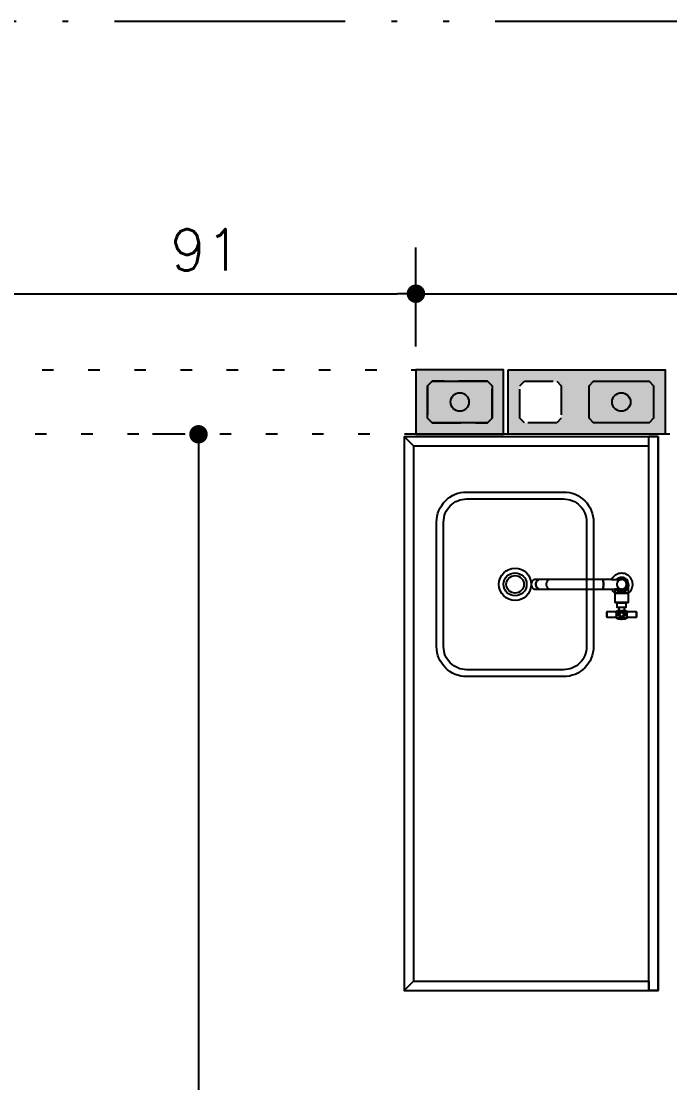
# Model space of a CAD drawing. Extents: x -14651 to 11095, y -4567 to -1290.
# Drawn here: x 2714 to 2854.5, y -3819.1 to -3589.1 of the extents above; entities that cross this region are included whole.
import ezdxf

# ---------------------------------------------------------------- set-up
doc = ezdxf.new("R2010")
doc.units = 0
doc.header["$LTSCALE"] = 25
for name, pattern in [('DASHED2', [0.375, 0.25, -0.125]), ('ESTILO_TQS_0002', [0.4, 0.1, -0.3]), ('ESTILO_TQS_0004', [3.3, 2, -0.4, 0.05, -0.4, 0.05, -0.4])]:
    doc.linetypes.add(name, pattern=pattern)
for name, color, linetype in [('213', 252, 'Continuous'), ('241', 2, 'Continuous'), ('247', 50, 'Continuous'), ('248', 100, 'Continuous'), ('Arranque', 14, 'Continuous'), ('COTA', 1, 'Continuous'), ('EIXOS', 1, 'ESTILO_TQS_0004'), ('FERRO', 5, 'Continuous'), ('PORTA', 3, 'ESTILO_TQS_0002'), ('PROJ', 252, 'Continuous')]:
    doc.layers.add(name, color=color, linetype=linetype)
doc.styles.add('COTA', font='romans.shx')
doc.dimstyles.new('forma', dxfattribs={"dimscale": 5, "dimtxt": 1.8, "dimasz": 0.8, "dimexe": 2, "dimexo": 1, "dimgap": 1, "dimtad": 1, "dimdec": 1, "dimzin": 9, "dimtxsty": 'COTA', "dimblk1": 'DOT', "dimblk2": 'DOT', "dimsah": 1, "dimcen": 0, "dimdle": 1, "dimclrd": 256, "dimclre": 256, "dimclrt": 2, "dimadec": 0, "dimazin": 0, "dimtfac": 1, "dimtdec": 0, "dimtmove": 0, "dimatfit": 3, "dimfxl": 1, "dimtolj": 1, "dimtzin": 0, "dimarcsym": 0})

# ---------------------------------------------------------------- blocks, each defined once
blk = doc.blocks.new('P3515')
at = {"layer": '248'}
h = blk.add_hatch(color=100, dxfattribs=at)
h.paths.add_polyline_path([(17, 7), (-17, 7), (-17, -7), (17, -7)])
h.paths.add_polyline_path([(-5.5, -3.5), (-6.5, -4.5), (-13.5, -4.5), (-14.5, -3.5), (-14.5, 3.5), (-13.5, 4.5), (-6.5, 4.5), (-5.5, 3.5)], flags=16)
h.paths.add_polyline_path([(0.5, 3.5), (1.5, 4.5), (13.5, 4.5), (14.5, 3.5), (14.5, -3.5), (13.5, -4.5), (1.5, -4.5), (0.5, -3.5)], flags=16)
blk.add_lwpolyline([(-17, -7), (17, -7), (17, 7), (-17, 7), (-17, -7)])
at = {"color": 1, "linetype": 'DASHED2'}
for points in [[(-14.5, -3.5), (-13.5, -4.5), (-6.5, -4.5), (-5.5, -3.5), (-5.5, 3.5), (-6.5, 4.5), (-13.5, 4.5), (-14.5, 3.5), (-14.5, -3.5)], [(0.5, -3.5), (1.5, -4.5), (13.5, -4.5), (14.5, -3.5), (14.5, 3.5), (13.5, 4.5), (1.5, 4.5), (0.5, 3.5), (0.5, -3.5)]]:
    blk.add_lwpolyline(points, dxfattribs=at)
blk = doc.blocks.new('P2015')
at = {"layer": '247'}
h = blk.add_hatch(color=50, dxfattribs=at)
h.paths.add_polyline_path([(9.5, 7), (-9.5, 7), (-9.5, -7), (9.5, -7)])
h.paths.add_polyline_path([(6, -4.5), (-6, -4.5), (-7, -3.5), (-7, 3.5), (-6, 4.5), (6, 4.5), (7, 3.5), (7, -3.5)], flags=16)
blk.add_lwpolyline([(-9.5, -7), (9.5, -7), (9.5, 7), (-9.5, 7), (-9.5, -7)])
at = {"color": 1, "linetype": 'DASHED2'}
blk.add_lwpolyline([(-7, -3.5), (-6, -4.5), (6, -4.5), (7, -3.5), (7, 3.5), (6, 4.5), (-6, 4.5), (-7, 3.5), (-7, -3.5)], dxfattribs=at)
blk = doc.blocks.new('GR-1409')
at = {"layer": '213'}
h = blk.add_hatch(color=256, dxfattribs=at)
h.paths.add_polyline_path([(-6, 4.5), (-7, 3.5), (-7, -3.5), (-6, -4.5), (6, -4.5), (7, -3.5), (7, 3.5), (6, 4.5)])
h.paths.add_polyline_path([(-2, 0, 1), (2, 0, 1)], flags=16)
at = {"layer": 'Arranque'}
blk.add_hatch(color=256, dxfattribs=at).paths.add_polyline_path([(-2, 0, 1), (2, 0, 1)])
at = {"layer": '213'}
blk.add_lwpolyline([(-7, 3.5), (-6, 4.5), (6, 4.5), (7, 3.5), (7, -3.5), (6, -4.5), (-6, -4.5), (-7, -3.5), (-7, 3.5)], dxfattribs=at)
at = {"layer": 'FERRO', "linetype": 'Continuous'}
blk.add_circle((0, 0), 2, dxfattribs=at)
blk = doc.blocks.new('A$Cf20c1e06')
at = {"layer": 'PROJ'}
for p, q in [((28.4427, 7.1353), (27.8927, 7.1353)), ((28.3377, 6.8208), (28.3381, 6.8208)), ((28.3381, 6.8208), (28.3384, 6.8208)), ((28.3534, 6.8098), (28.3534, 6.8098)), ((28.3535, 6.7918), (28.3535, 6.8098)), ((28.3234, 6.7998), (28.3234, 6.7918)), ((28.3234, 6.7918), (28.3535, 6.7918)), ((28.3264, 6.7918), (28.3264, 6.7908)), ((28.3382, 6.7998), (28.3377, 6.7998)), ((28.3384, 6.7998), (28.3382, 6.7998)), ((28.3504, 6.7908), (28.3504, 6.7918)), ((28.3236, 6.7717), (28.3532, 6.7717)), ((28.3484, 6.7697), (28.3284, 6.7697)), ((28.3064, 6.7504), (28.3064, 6.7394)), ((28.3361, 6.7509), (28.3269, 6.7509)), ((28.35, 6.7509), (28.3407, 6.7509)), ((28.3705, 6.7394), (28.3705, 6.7504)), ((28.3266, 6.7379), (28.3502, 6.7379)), ((28.3299, 6.7358), (28.3469, 6.7358))]:
    blk.add_line(p, q, dxfattribs=at)
for points in [[(27.8677, 7.1303), (27.8877, 7.1103), (27.8877, 5.9503), (27.8677, 5.9303)], [(27.8677, 7.1303), (27.8677, 5.9303), (28.4177, 5.9303), (28.4177, 7.1303)], [(27.8677, 7.1303), (28.4177, 7.1303)], [(27.8877, 7.1103), (28.3977, 7.1103), (28.3977, 7.1303)], [(28.4177, 7.1303), (28.4177, 5.9303), (28.3977, 5.9303), (28.3977, 7.1303)], [(28.4177, 7.1303), (28.3977, 7.1303)], [(28.1586, 6.8004), (28.1572, 6.8012), (28.1559, 6.8023), (28.1548, 6.8036), (28.1538, 6.805), (28.1532, 6.8067), (28.1528, 6.8085), (28.1526, 6.8103), (28.1528, 6.8121), (28.1532, 6.8139), (28.1538, 6.8155), (28.1548, 6.817), (28.1559, 6.8183), (28.1572, 6.8194), (28.1586, 6.8202), (28.1587, 6.8202)], [(28.3168, 6.7998), (28.3377, 6.7998), (28.3385, 6.7998), (28.3392, 6.7999), (28.3398, 6.7999), (28.3403, 6.8), (28.3405, 6.8), (28.3407, 6.8001), (28.3409, 6.8001), (28.3411, 6.8002), (28.3412, 6.8002), (28.3414, 6.8002), (28.3415, 6.8003), (28.3417, 6.8003), (28.3419, 6.8004), (28.3421, 6.8005), (28.3422, 6.8005), (28.3424, 6.8006), (28.3426, 6.8007), (28.3428, 6.8008), (28.3431, 6.8009), (28.3434, 6.8011), (28.3437, 6.8012), (28.344, 6.8014), (28.3443, 6.8017), (28.3449, 6.8021), (28.3454, 6.8025), (28.3459, 6.803), (28.3464, 6.8036), (28.3469, 6.8041), (28.3473, 6.8048), (28.3477, 6.8054), (28.348, 6.8061), (28.3483, 6.8068), (28.3485, 6.8075), (28.3487, 6.8083), (28.3488, 6.809), (28.3489, 6.8098), (28.3489, 6.8106), (28.3488, 6.8113), (28.3487, 6.8121), (28.3486, 6.8128), (28.3483, 6.8136), (28.3481, 6.8143), (28.3478, 6.815), (28.3474, 6.8156), (28.347, 6.8163), (28.3466, 6.8169), (28.3461, 6.8174), (28.3457, 6.8178), (28.3453, 6.8182), (28.3451, 6.8183), (28.3449, 6.8185), (28.3448, 6.8186), (28.3446, 6.8188), (28.3444, 6.8189), (28.3442, 6.819), (28.344, 6.8192), (28.3437, 6.8193), (28.3435, 6.8194), (28.3432, 6.8196), (28.3429, 6.8198), (28.3425, 6.8199), (28.3417, 6.8202), (28.3408, 6.8205), (28.3398, 6.8206), (28.3388, 6.8208), (28.3377, 6.8208)], [(28.3168, 6.8208), (28.3381, 6.8208)], [(28.3243, 6.7908), (28.3525, 6.7908)], [(28.3274, 6.7707), (28.3494, 6.7707)], [(28.3323, 6.7607), (28.3445, 6.7607)], [(28.3445, 6.7529), (28.3323, 6.7529)], [(28.3469, 6.7369), (28.3299, 6.7369)], [(27.8877, 5.9503), (28.3977, 5.9503), (28.3977, 5.9303)]]:
    blk.add_lwpolyline(points, dxfattribs=at)
for points in [[(28.0027, 7.0103), (28.2127, 7.0103, -0.414214), (28.2777, 6.9453), (28.2777, 6.6753, -0.414214), (28.2127, 6.6103), (28.0027, 6.6103, -0.414214), (27.9377, 6.6753), (27.9377, 6.9453, -0.414214)], [(28.0027, 6.9953), (28.2127, 6.9953, -0.414214), (28.2627, 6.9453), (28.2627, 6.6753, -0.414214), (28.2127, 6.6253), (28.0027, 6.6253, -0.414214), (27.9527, 6.6753), (27.9527, 6.9453, -0.414214)], [(28.3504, 6.7908), (28.3504, 6.7918), (28.3535, 6.7918), (28.3535, 6.81), (28.3534, 6.8098), (28.3534, 6.8098), (28.3534, 6.8115), (28.353, 6.8139), (28.3522, 6.8162), (28.3511, 6.8184), (28.3496, 6.8204), (28.3478, 6.822), (28.3463, 6.8231), (28.3441, 6.8242), (28.3418, 6.8249), (28.3394, 6.8253), (28.3384, 6.8253), (28.336, 6.8251), (28.3336, 6.8245), (28.3314, 6.8236), (28.3305, 6.8231), (28.3286, 6.8216), (28.3277, 6.8208), (28.3379, 6.8208), (28.338, 6.8208, 0.956818), (28.3379, 6.7998), (28.3378, 6.7998, 0.005512), (28.338, 6.7998), (28.3377, 6.7998), (28.3234, 6.7998), (28.3234, 6.7918), (28.3264, 6.7918), (28.3264, 6.7908)], [(28.3502, 6.7512, -0.023181), (28.35, 6.7509), (28.3407, 6.7509), (28.3402, 6.751), (28.3395, 6.7512), (28.3385, 6.7512), (28.3376, 6.7512), (28.3368, 6.7511), (28.3361, 6.7509), (28.3269, 6.7509, -0.022959), (28.3267, 6.7512, -0.366689), (28.3286, 6.7529), (28.3323, 6.7529), (28.3445, 6.7529), (28.3482, 6.7529, -0.366483)], [(28.3444, 6.7441), (28.3444, 6.745), (28.3444, 6.7458), (28.3442, 6.7465), (28.3441, 6.7471), (28.3439, 6.7476), (28.3436, 6.7481), (28.3434, 6.7486), (28.343, 6.749), (28.3427, 6.7494), (28.3422, 6.7499), (28.3415, 6.7504), (28.3411, 6.7507), (28.3407, 6.7509), (28.3406, 6.7505), (28.3405, 6.75, 0.192103), (28.3364, 6.75), (28.3363, 6.7504), (28.3361, 6.7509), (28.3356, 6.7506), (28.3352, 6.7503), (28.3348, 6.75), (28.3344, 6.7497), (28.334, 6.7493), (28.3336, 6.7487), (28.3331, 6.7479), (28.3327, 6.747), (28.3326, 6.7463), (28.3325, 6.7458), (28.3324, 6.7453), (28.3324, 6.7448), (28.3324, 6.7442), (28.3326, 6.7434), (28.3328, 6.7426), (28.333, 6.7421), (28.3332, 6.7416), (28.3335, 6.7412), (28.3338, 6.7407), (28.3343, 6.7401), (28.335, 6.7395), (28.3358, 6.739), (28.3367, 6.7386), (28.3375, 6.7384), (28.3381, 6.7384), (28.3387, 6.7384), (28.3393, 6.7384), (28.3398, 6.7385), (28.3404, 6.7387), (28.341, 6.739), (28.3417, 6.7394), (28.3421, 6.7397), (28.3425, 6.74), (28.3428, 6.7404), (28.3431, 6.7408), (28.3435, 6.7414), (28.3439, 6.7423), (28.3442, 6.7432)], [(28.3362, 6.7499), (28.3362, 6.7499, 0.017847), (28.3359, 6.7498), (28.336, 6.7498, 0.017789), (28.3356, 6.7496), (28.3357, 6.7496, 0.021587), (28.3353, 6.7494), (28.3354, 6.7495, 0.027178), (28.3349, 6.7491), (28.335, 6.7492, 0.016694), (28.3347, 6.7489), (28.3347, 6.7489, 0.029524), (28.3343, 6.7485), (28.3343, 6.7486, 0.024437), (28.334, 6.7481), (28.3341, 6.7482, 0.02481), (28.3337, 6.7478), (28.3338, 6.7479, 0.023752), (28.3335, 6.7474), (28.3336, 6.7475, 0.022023), (28.3334, 6.7471), (28.3334, 6.7472, 0.022441), (28.3332, 6.7467), (28.3333, 6.7468, 0.022868), (28.3331, 6.7463), (28.3331, 6.7464, 0.020181), (28.333, 6.746), (28.333, 6.7461, 0.015814), (28.333, 6.7457), (28.333, 6.7458, 0.015915), (28.3329, 6.7454), (28.3329, 6.7455, 0.025741), (28.3329, 6.7449), (28.3329, 6.745, 0.018498), (28.3329, 6.7446), (28.3329, 6.7446, 0.017313), (28.3329, 6.7443), (28.3329, 6.7443, 0.018157), (28.333, 6.7439), (28.333, 6.744, 0.018149), (28.3331, 6.7436), (28.333, 6.7437, 0.018439), (28.3331, 6.7433), (28.3331, 6.7434, 0.018647), (28.3332, 6.743), (28.3332, 6.7431, 0.018581), (28.3334, 6.7427), (28.3333, 6.7428, 0.021766), (28.3335, 6.7423), (28.3335, 6.7424, 0.026407), (28.3338, 6.7419), (28.3337, 6.742, 0.026609), (28.334, 6.7415), (28.334, 6.7416, 0.026914), (28.3343, 6.7412), (28.3342, 6.7413, 0.025672), (28.3346, 6.7409), (28.3346, 6.7409, 0.023779), (28.335, 6.7406), (28.3349, 6.7407, 0.024124), (28.3353, 6.7403), (28.3352, 6.7404, 0.024539), (28.3357, 6.7401), (28.3356, 6.7402, 0.024082), (28.336, 6.7399), (28.3359, 6.7399, 0.023177), (28.3364, 6.7397), (28.3363, 6.7398, 0.023669), (28.3368, 6.7396), (28.3367, 6.7396, 0.024126), (28.3372, 6.7395), (28.3371, 6.7395, 0.020906), (28.3376, 6.7394), (28.3375, 6.7394, 0.015716), (28.3378, 6.7394), (28.3378, 6.7394, 0.01579), (28.3381, 6.7394), (28.338, 6.7394, 0.016075), (28.3384, 6.7394), (28.3383, 6.7394, 0.016281), (28.3387, 6.7394), (28.3386, 6.7394, 0.016316), (28.339, 6.7394), (28.3389, 6.7394, 0.01533), (28.3392, 6.7394), (28.3392, 6.7394, 0.013711), (28.3395, 6.7395), (28.3394, 6.7394, 0.013749), (28.3397, 6.7395), (28.3396, 6.7395, 0.013768), (28.3399, 6.7396), (28.3399, 6.7396, 0.015624), (28.3402, 6.7397), (28.3401, 6.7396, 0.018303), (28.3405, 6.7398), (28.3404, 6.7397, 0.018249), (28.3408, 6.7399), (28.3407, 6.7399, 0.018455), (28.3411, 6.74), (28.341, 6.74, 0.018647), (28.3414, 6.7402), (28.3413, 6.7402, 0.018591), (28.3416, 6.7404), (28.3416, 6.7403, 0.021186), (28.3419, 6.7406), (28.3419, 6.7406, 0.025016), (28.3423, 6.7409), (28.3422, 6.7409, 0.025258), (28.3426, 6.7413), (28.3425, 6.7412, 0.025603), (28.3429, 6.7416), (28.3428, 6.7415, 0.024312), (28.3431, 6.742), (28.343, 6.7419, 0.022281), (28.3433, 6.7423), (28.3432, 6.7422, 0.022662), (28.3435, 6.7427), (28.3434, 6.7426, 0.023081), (28.3436, 6.743), (28.3436, 6.7429, 0.023127), (28.3437, 6.7434), (28.3437, 6.7433, 0.022918), (28.3438, 6.7438), (28.3438, 6.7437, 0.020264), (28.3439, 6.7442), (28.3439, 6.7441, 0.015918), (28.3439, 6.7444), (28.3439, 6.7444, 0.015999), (28.3439, 6.7447), (28.3439, 6.7446, 0.556946)], [(28.3429, 6.7449, 1), (28.3339, 6.7449, 1)]]:
    blk.add_lwpolyline(points, format="xyb", close=True, dxfattribs=at)
for points in [[(28.2977, 6.8007), (28.298, 6.8013), (28.2983, 6.8021), (28.2985, 6.8028), (28.2986, 6.8034), (28.2987, 6.804), (28.2988, 6.8047), (28.2989, 6.8054), (28.299, 6.8061), (28.2991, 6.8069), (28.2991, 6.8077), (28.2992, 6.8086), (28.2992, 6.8094), (28.2992, 6.8103), (28.2992, 6.8112), (28.2992, 6.812), (28.2991, 6.8129), (28.2991, 6.8137), (28.299, 6.8145), (28.2989, 6.8152), (28.2988, 6.8159), (28.2987, 6.8166), (28.2986, 6.8172), (28.2985, 6.8178), (28.2983, 6.8185), (28.298, 6.8193), (28.2977, 6.8199), (28.2974, 6.8203), (28.2971, 6.8207), (28.2969, 6.8207), (28.2971, 6.8207), (28.2972, 6.8205), (28.2974, 6.8204), (28.2975, 6.8202), (28.2976, 6.82), (28.2978, 6.8197), (28.2979, 6.8194), (28.298, 6.8191), (28.2982, 6.8187), (28.2983, 6.8183), (28.2985, 6.8178), (28.2986, 6.8172), (28.2987, 6.8166), (28.2988, 6.8159), (28.2989, 6.8152), (28.299, 6.8145), (28.2991, 6.8137), (28.2991, 6.8129), (28.2992, 6.812), (28.2992, 6.8112), (28.2992, 6.8103), (28.2992, 6.8094), (28.2992, 6.8086), (28.2991, 6.8077), (28.2991, 6.8069), (28.299, 6.8061), (28.2989, 6.8054), (28.2988, 6.8047), (28.2987, 6.804), (28.2986, 6.8034), (28.2985, 6.8028), (28.2983, 6.8023), (28.2982, 6.8019), (28.298, 6.8015), (28.2979, 6.8012), (28.2978, 6.8009), (28.2976, 6.8006), (28.2975, 6.8004), (28.2974, 6.8002), (28.2972, 6.8001), (28.2969, 6.7998), (28.2968, 6.7998), (28.2971, 6.7999), (28.2974, 6.8003)], [(28.3261, 6.7495), (28.3263, 6.7493), (28.3264, 6.749), (28.3265, 6.7487), (28.3267, 6.7484), (28.3268, 6.748), (28.327, 6.7476), (28.3271, 6.7472), (28.3272, 6.7469), (28.3272, 6.7466), (28.3273, 6.7463), (28.3274, 6.746), (28.3274, 6.7456), (28.3274, 6.7453), (28.3274, 6.745), (28.3274, 6.7447), (28.3274, 6.7444), (28.3274, 6.7442), (28.3274, 6.7439), (28.3273, 6.7436), (28.3273, 6.7432), (28.3272, 6.7428), (28.3271, 6.7425), (28.327, 6.7421), (28.3268, 6.7418), (28.3267, 6.7414), (28.3266, 6.7411), (28.3264, 6.7408), (28.3264, 6.7408), (28.3263, 6.7405), (28.3261, 6.7402), (28.326, 6.74), (28.326, 6.7399), (28.3258, 6.7396), (28.3257, 6.7395), (28.3259, 6.7397), (28.3261, 6.7401), (28.3264, 6.7406), (28.3266, 6.7413), (28.3269, 6.742), (28.3271, 6.7427), (28.3273, 6.7434), (28.3274, 6.744), (28.3274, 6.7446), (28.3274, 6.7452), (28.3274, 6.7458), (28.3273, 6.7464), (28.3271, 6.747), (28.3269, 6.7478), (28.3266, 6.7485), (28.3263, 6.7491), (28.3261, 6.7497), (28.326, 6.7499), (28.326, 6.7497)], [(28.3282, 6.7432), (28.3283, 6.7439), (28.3283, 6.7444), (28.3283, 6.7449), (28.3283, 6.7456), (28.3282, 6.7464), (28.3281, 6.7471), (28.328, 6.7476), (28.3279, 6.7481), (28.3277, 6.7488), (28.3274, 6.7496), (28.3272, 6.7502), (28.3269, 6.7508), (28.3268, 6.7506), (28.3269, 6.7509), (28.3269, 6.7508), (28.327, 6.7506), (28.3271, 6.7504), (28.3272, 6.7501), (28.3273, 6.7498), (28.3275, 6.7494), (28.3276, 6.749), (28.3277, 6.7486), (28.3279, 6.7481), (28.328, 6.7476), (28.3281, 6.7471), (28.3282, 6.7465), (28.3282, 6.7462), (28.3283, 6.7458), (28.3283, 6.7454), (28.3283, 6.7449), (28.3283, 6.7444), (28.3283, 6.7439), (28.3282, 6.7434), (28.3281, 6.7429), (28.3281, 6.7425), (28.328, 6.7421), (28.3279, 6.7417), (28.3277, 6.7412), (28.3276, 6.7408), (28.3275, 6.7404), (28.3274, 6.7401), (28.3272, 6.7397), (28.3271, 6.7394), (28.327, 6.7392), (28.3269, 6.739), (28.3268, 6.7387), (28.3267, 6.7385), (28.3269, 6.7388), (28.3271, 6.7393), (28.3273, 6.7399), (28.3276, 6.7406), (28.3278, 6.7414), (28.328, 6.7423)], [(28.3509, 6.7398), (28.3508, 6.74), (28.3507, 6.7402), (28.3506, 6.7405), (28.3504, 6.7407), (28.3503, 6.741), (28.3502, 6.7414), (28.35, 6.7417), (28.3499, 6.7421), (28.3498, 6.7424), (28.3497, 6.7427), (28.3496, 6.743), (28.3496, 6.7432), (28.3495, 6.7435), (28.3495, 6.7438), (28.3495, 6.7441), (28.3494, 6.7443), (28.3494, 6.7446), (28.3494, 6.7449), (28.3494, 6.7452), (28.3494, 6.7454), (28.3495, 6.7457), (28.3495, 6.7461), (28.3496, 6.7465), (28.3497, 6.7469), (28.3498, 6.7473), (28.3499, 6.7476), (28.35, 6.7479), (28.3501, 6.7483), (28.3503, 6.7487), (28.3504, 6.749), (28.3506, 6.7492), (28.3507, 6.7495), (28.3508, 6.7496), (28.3509, 6.7498), (28.351, 6.75), (28.3509, 6.75), (28.3507, 6.75), (28.3505, 6.7501), (28.3504, 6.7502), (28.3502, 6.7503), (28.3501, 6.7504), (28.3501, 6.7506), (28.35, 6.7507), (28.35, 6.7509), (28.3498, 6.7504), (28.3495, 6.7498), (28.3493, 6.7491), (28.349, 6.7483), (28.3488, 6.7475), (28.3487, 6.7466), (28.3486, 6.7456), (28.3485, 6.7447), (28.3486, 6.7439), (28.3487, 6.7432), (28.3488, 6.7427), (28.3489, 6.7421), (28.349, 6.7416), (28.3491, 6.7412), (28.3493, 6.7405), (28.3496, 6.7398), (28.3498, 6.7392), (28.35, 6.7388), (28.3501, 6.7386), (28.35, 6.7387), (28.3499, 6.7389), (28.3499, 6.7391), (28.3498, 6.7394), (28.3496, 6.7397), (28.3495, 6.74), (28.3494, 6.7403), (28.3493, 6.7407), (28.3491, 6.7412), (28.349, 6.7416), (28.3489, 6.7421), (28.3488, 6.7427), (28.3487, 6.743), (28.3486, 6.7434), (28.3486, 6.7437), (28.3486, 6.7441), (28.3486, 6.7445), (28.3486, 6.7449), (28.3486, 6.7454), (28.3486, 6.7458), (28.3486, 6.7463), (28.3487, 6.7468), (28.3488, 6.7472), (28.3489, 6.7477), (28.349, 6.7481), (28.3491, 6.7485), (28.3492, 6.7489), (28.3494, 6.7493), (28.3495, 6.7497), (28.3496, 6.75), (28.3497, 6.7503), (28.3498, 6.7505), (28.3499, 6.7507), (28.35, 6.7508), (28.3501, 6.7504), (28.3505, 6.7501), (28.3509, 6.7499), (28.3507, 6.7495), (28.3505, 6.7491), (28.3502, 6.7485), (28.3499, 6.7478), (28.3497, 6.7471), (28.3495, 6.7463), (28.3494, 6.7456), (28.3494, 6.745), (28.3494, 6.7445), (28.3495, 6.7439), (28.3496, 6.7433), (28.3497, 6.7426), (28.3499, 6.7419), (28.3502, 6.7412), (28.3505, 6.7406), (28.3508, 6.74)]]:
    blk.add_lwpolyline(points, close=True, dxfattribs=at)
blk.add_polyline3d([(28.1515, 6.8, 0), (28.1602, 6.8, 0), (28.1617, 6.7998, 0), (28.1843, 6.7998, 0), (28.3168, 6.7998, 0), (28.3183, 6.7971, 0), (28.3202, 6.7946, 0), (28.3224, 6.7924, 0), (28.3243, 6.7908, 0), (28.3236, 6.7908, 0), (28.3236, 6.7717, 0), (28.3246, 6.7707, 0), (28.3274, 6.7707, 0), (28.3284, 6.7697, 0), (28.3284, 6.7607, 0), (28.3323, 6.7607, 0), (28.3323, 6.7529, 0), (28.3286, 6.7529, 0), (28.3267, 6.7512, 0), (28.3257, 6.7504, 0), (28.3064, 6.7504, 0), (28.3054, 6.7494, 0), (28.3054, 6.7404, 0), (28.3064, 6.7394, 0), (28.3256, 6.7394, 0), (28.3266, 6.7384, 0), (28.3266, 6.7379, 0), (28.3276, 6.7369, 0), (28.3299, 6.7369, 0), (28.3299, 6.7358, 0), (28.3375, 6.735, 0), (28.3393, 6.735, 0), (28.3469, 6.7358, 0), (28.3469, 6.7369, 0), (28.3492, 6.7369, 0), (28.3502, 6.7379, 0), (28.3502, 6.7384, 0), (28.3512, 6.7394, 0), (28.3705, 6.7394, 0), (28.3715, 6.7404, 0), (28.3715, 6.7494, 0), (28.3705, 6.7504, 0), (28.3512, 6.7504, 0), (28.3502, 6.7512, 0), (28.3482, 6.7529, 0), (28.3445, 6.7529, 0), (28.3445, 6.7607, 0), (28.3484, 6.7607, 0), (28.3484, 6.7697, 0), (28.3494, 6.7707, 0), (28.3522, 6.7707, 0), (28.3532, 6.7717, 0), (28.3532, 6.7908, 0), (28.3525, 6.7908, 0), (28.3549, 6.7928, 0), (28.357, 6.7951, 0), (28.3588, 6.7976, 0), (28.3603, 6.8003, 0), (28.3614, 6.8032, 0), (28.3621, 6.8062, 0), (28.3625, 6.8093, 0), (28.3625, 6.8103, 0), (28.3623, 6.8134, 0), (28.3617, 6.8164, 0), (28.3607, 6.8194, 0), (28.3593, 6.8222, 0), (28.3576, 6.8248, 0), (28.3556, 6.8271, 0), (28.3533, 6.8292, 0), (28.3508, 6.8309, 0), (28.348, 6.8324, 0), (28.3451, 6.8334, 0), (28.3421, 6.8341, 0), (28.339, 6.8343, 0), (28.3384, 6.8343, 0), (28.3353, 6.8341, 0), (28.3323, 6.8336, 0), (28.3293, 6.8326, 0), (28.3266, 6.8312, 0), (28.324, 6.8295, 0), (28.3216, 6.8275, 0), (28.3195, 6.8252, 0), (28.3178, 6.8226, 0), (28.3168, 6.8208, 0), (28.1843, 6.8208, 0), (28.1617, 6.8208, 0), (28.1602, 6.8206, 0), (28.1515, 6.8206, 0), (28.1499, 6.8205, 0), (28.1484, 6.82, 0), (28.147, 6.8193, 0), (28.1457, 6.8182, 0), (28.1446, 6.817, 0), (28.1437, 6.8155, 0), (28.143, 6.8138, 0), (28.1426, 6.8121, 0), (28.1425, 6.8103, 0), (28.1426, 6.8085, 0), (28.143, 6.8068, 0), (28.1437, 6.8051, 0), (28.1446, 6.8037, 0), (28.1457, 6.8024, 0), (28.147, 6.8013, 0), (28.1484, 6.8006, 0), (28.1499, 6.8001, 0), (28.1514, 6.8, 0)], close=True, dxfattribs=at)
for points in [[(28.159, 6.8203, 0), (28.1576, 6.8197, 0), (28.1562, 6.8189, 0), (28.155, 6.8177, 0), (28.154, 6.8164, 0), (28.1532, 6.8148, 0), (28.1526, 6.8131, 0), (28.1523, 6.8113, 0), (28.1523, 6.8095, 0), (28.1525, 6.8078, 0), (28.1531, 6.8061, 0), (28.1538, 6.8045, 0), (28.1548, 6.8031, 0), (28.156, 6.8019, 0), (28.1573, 6.801, 0), (28.1588, 6.8003, 0), (28.159, 6.8003, 0)], [(28.1843, 6.8208, 0), (28.1842, 6.8208, 0), (28.1834, 6.8208, 0), (28.1826, 6.8206, 0), (28.1819, 6.8204, 0), (28.1811, 6.8202, 0), (28.1804, 6.8198, 0), (28.1797, 6.8194, 0), (28.1791, 6.819, 0), (28.1785, 6.8184, 0), (28.1779, 6.8178, 0), (28.1774, 6.8172, 0), (28.1769, 6.8165, 0), (28.1764, 6.8158, 0), (28.1761, 6.815, 0), (28.1758, 6.8142, 0), (28.1755, 6.8133, 0), (28.1753, 6.8125, 0), (28.1752, 6.8116, 0), (28.1751, 6.8108, 0), (28.1751, 6.8099, 0), (28.1752, 6.809, 0), (28.1753, 6.8081, 0), (28.1755, 6.8073, 0), (28.1758, 6.8064, 0), (28.1761, 6.8056, 0), (28.1765, 6.8048, 0), (28.1769, 6.8041, 0), (28.1774, 6.8034, 0), (28.1779, 6.8027, 0), (28.1785, 6.8022, 0), (28.1791, 6.8016, 0), (28.1797, 6.8012, 0), (28.1804, 6.8008, 0), (28.1811, 6.8004, 0), (28.1819, 6.8002, 0), (28.1826, 6.8, 0), (28.1834, 6.7998, 0), (28.1842, 6.7998, 0), (28.1843, 6.7998, 0)], [(28.2966, 6.8208, 0), (28.2968, 6.8208, 0), (28.2969, 6.8207, 0), (28.2971, 6.8207, 0), (28.2972, 6.8205, 0), (28.2974, 6.8204, 0), (28.2975, 6.8202, 0), (28.2976, 6.82, 0), (28.2978, 6.8197, 0), (28.2979, 6.8194, 0), (28.298, 6.8191, 0), (28.2982, 6.8187, 0), (28.2983, 6.8183, 0), (28.2985, 6.8178, 0), (28.2986, 6.8172, 0), (28.2987, 6.8166, 0), (28.2988, 6.8159, 0), (28.2989, 6.8152, 0), (28.299, 6.8145, 0), (28.2991, 6.8137, 0), (28.2991, 6.8129, 0), (28.2992, 6.812, 0), (28.2992, 6.8112, 0), (28.2992, 6.8103, 0), (28.2992, 6.8094, 0), (28.2992, 6.8086, 0), (28.2991, 6.8077, 0), (28.2991, 6.8069, 0), (28.299, 6.8061, 0), (28.2989, 6.8054, 0), (28.2988, 6.8047, 0), (28.2987, 6.804, 0), (28.2986, 6.8034, 0), (28.2985, 6.8028, 0), (28.2983, 6.8023, 0), (28.2982, 6.8019, 0), (28.298, 6.8015, 0), (28.2979, 6.8012, 0), (28.2978, 6.8009, 0), (28.2976, 6.8006, 0), (28.2975, 6.8004, 0), (28.2974, 6.8002, 0), (28.2972, 6.8001, 0), (28.2971, 6.7999, 0), (28.2969, 6.7999, 0), (28.2968, 6.7998, 0), (28.2966, 6.7998, 0)], [(28.3534, 6.8098, 0), (28.3534, 6.8097, 0), (28.3534, 6.8092, 0), (28.3534, 6.8084, 0), (28.3533, 6.8073, 0), (28.353, 6.8059, 0), (28.3526, 6.8044, 0), (28.3521, 6.8028, 0), (28.3514, 6.8013, 0), (28.3506, 6.7997, 0), (28.3496, 6.7982, 0), (28.3488, 6.7973, 0), (28.3479, 6.7963, 0), (28.3473, 6.7957, 0), (28.3466, 6.7952, 0), (28.3459, 6.7946, 0), (28.3451, 6.7942, 0), (28.3444, 6.7937, 0), (28.3435, 6.7933, 0), (28.3427, 6.793, 0), (28.3418, 6.7927, 0), (28.3409, 6.7925, 0), (28.3403, 6.7924, 0), (28.3397, 6.7923, 0), (28.3391, 6.7923, 0), (28.3385, 6.7923, 0), (28.3378, 6.7923, 0), (28.3372, 6.7923, 0), (28.3366, 6.7924, 0), (28.336, 6.7925, 0), (28.3354, 6.7926, 0), (28.3347, 6.7928, 0), (28.334, 6.7931, 0), (28.3334, 6.7933, 0), (28.3324, 6.7938, 0), (28.3315, 6.7943, 0), (28.3306, 6.7949, 0), (28.3296, 6.7957, 0), (28.3288, 6.7965, 0), (28.328, 6.7973, 0), (28.3272, 6.7983, 0), (28.3265, 6.7993, 0), (28.3262, 6.7998, 0)], [(28.3305, 6.8231, 0), (28.3286, 6.8216, 0), (28.3277, 6.8208, 0)], [(28.3277, 6.7998, 0), (28.3295, 6.7982, 0), (28.3316, 6.7969, 0), (28.3339, 6.796, 0), (28.3363, 6.7954, 0), (28.3387, 6.7953, 0), (28.3411, 6.7955, 0), (28.3435, 6.7962, 0), (28.3457, 6.7972, 0), (28.3478, 6.7985, 0), (28.3496, 6.8002, 0), (28.3511, 6.8022, 0), (28.3522, 6.8043, 0), (28.353, 6.8066, 0), (28.3534, 6.809, 0), (28.3534, 6.8115, 0), (28.353, 6.8139, 0), (28.3522, 6.8162, 0), (28.3511, 6.8184, 0), (28.3496, 6.8204, 0), (28.3478, 6.822, 0), (28.3463, 6.8231, 0)], [(28.3384, 6.8253, 0), (28.336, 6.8251, 0), (28.3336, 6.8245, 0), (28.3314, 6.8236, 0), (28.3305, 6.8231, 0)], [(28.3463, 6.8231, 0), (28.3441, 6.8242, 0), (28.3418, 6.8249, 0), (28.3394, 6.8253, 0), (28.3384, 6.8253, 0)], [(28.3256, 6.7394, 0), (28.3257, 6.7394, 0), (28.3257, 6.7394, 0), (28.3257, 6.7394, 0), (28.3257, 6.7395, 0), (28.3258, 6.7396, 0), (28.3258, 6.7397, 0), (28.3259, 6.7398, 0), (28.326, 6.7399, 0), (28.326, 6.74, 0), (28.3261, 6.7402, 0), (28.3263, 6.7405, 0), (28.3264, 6.7408, 0), (28.3264, 6.7408, 0), (28.3266, 6.7411, 0), (28.3267, 6.7414, 0), (28.3268, 6.7418, 0), (28.327, 6.7421, 0), (28.3271, 6.7425, 0), (28.3272, 6.7428, 0), (28.3273, 6.7432, 0), (28.3273, 6.7436, 0), (28.3274, 6.7439, 0), (28.3274, 6.7442, 0), (28.3274, 6.7444, 0), (28.3274, 6.7447, 0), (28.3274, 6.745, 0), (28.3274, 6.7453, 0), (28.3274, 6.7456, 0), (28.3274, 6.746, 0), (28.3273, 6.7463, 0), (28.3272, 6.7466, 0), (28.3272, 6.7469, 0), (28.3271, 6.7472, 0), (28.327, 6.7476, 0), (28.3268, 6.748, 0), (28.3267, 6.7484, 0), (28.3265, 6.7487, 0), (28.3264, 6.749, 0), (28.3263, 6.7493, 0), (28.3261, 6.7495, 0), (28.326, 6.7497, 0), (28.326, 6.7499, 0), (28.3259, 6.75, 0)], [(28.3259, 6.75, 0), (28.3261, 6.75, 0), (28.3262, 6.75, 0), (28.3264, 6.7501, 0), (28.3265, 6.7502, 0), (28.3266, 6.7503, 0), (28.3267, 6.7505, 0), (28.3268, 6.7506, 0), (28.3269, 6.7508, 0), (28.3269, 6.7509, 0)], [(28.3269, 6.7509, 0), (28.3269, 6.7508, 0), (28.327, 6.7506, 0), (28.3271, 6.7504, 0), (28.3272, 6.7501, 0), (28.3273, 6.7498, 0), (28.3275, 6.7494, 0), (28.3276, 6.749, 0), (28.3277, 6.7486, 0), (28.3279, 6.7481, 0), (28.328, 6.7476, 0), (28.3281, 6.7471, 0), (28.3282, 6.7465, 0), (28.3282, 6.7462, 0), (28.3283, 6.7458, 0), (28.3283, 6.7454, 0), (28.3283, 6.7449, 0), (28.3283, 6.7444, 0), (28.3283, 6.7439, 0), (28.3282, 6.7434, 0), (28.3281, 6.7429, 0), (28.3281, 6.7425, 0), (28.328, 6.7421, 0), (28.3279, 6.7417, 0), (28.3277, 6.7412, 0), (28.3276, 6.7408, 0), (28.3275, 6.7404, 0), (28.3274, 6.7401, 0), (28.3272, 6.7397, 0), (28.3271, 6.7394, 0), (28.327, 6.7392, 0), (28.3269, 6.739, 0), (28.3269, 6.7388, 0), (28.3268, 6.7387, 0), (28.3268, 6.7386, 0), (28.3267, 6.7385, 0), (28.3267, 6.7384, 0), (28.3267, 6.7384, 0), (28.3267, 6.7384, 0), (28.3266, 6.7384, 0)], [(28.3407, 6.7509, 0), (28.341, 6.7508, 0), (28.3412, 6.7507, 0), (28.3414, 6.7505, 0), (28.3416, 6.7504, 0), (28.342, 6.7501, 0), (28.3424, 6.7498, 0), (28.3427, 6.7494, 0), (28.343, 6.749, 0), (28.3434, 6.7486, 0), (28.3436, 6.7481, 0), (28.3439, 6.7476, 0), (28.3441, 6.7471, 0), (28.3442, 6.7467, 0), (28.3443, 6.7464, 0), (28.3443, 6.746, 0), (28.3444, 6.7456, 0), (28.3444, 6.7452, 0), (28.3444, 6.7449, 0), (28.3444, 6.7444, 0), (28.3444, 6.7439, 0), (28.3443, 6.7434, 0), (28.3442, 6.7429, 0), (28.344, 6.7425, 0), (28.3438, 6.7421, 0), (28.3436, 6.7416, 0), (28.3434, 6.7412, 0), (28.3431, 6.7408, 0), (28.3428, 6.7404, 0), (28.3425, 6.74, 0), (28.3421, 6.7397, 0), (28.3418, 6.7395, 0), (28.3415, 6.7393, 0), (28.3412, 6.7391, 0), (28.3409, 6.7389, 0), (28.3405, 6.7388, 0), (28.3402, 6.7386, 0), (28.3399, 6.7386, 0), (28.3397, 6.7385, 0), (28.3394, 6.7384, 0), (28.3392, 6.7384, 0), (28.3389, 6.7384, 0), (28.3386, 6.7384, 0), (28.3383, 6.7384, 0), (28.3379, 6.7384, 0), (28.3376, 6.7384, 0), (28.3373, 6.7385, 0), (28.3369, 6.7386, 0), (28.3365, 6.7387, 0), (28.336, 6.7389, 0), (28.3356, 6.7391, 0), (28.3352, 6.7394, 0), (28.3348, 6.7396, 0), (28.3345, 6.74, 0), (28.3341, 6.7403, 0), (28.3338, 6.7407, 0), (28.3335, 6.7412, 0), (28.3332, 6.7416, 0), (28.333, 6.7421, 0), (28.3328, 6.7426, 0), (28.3326, 6.7432, 0), (28.3325, 6.7436, 0), (28.3325, 6.7439, 0), (28.3324, 6.7443, 0), (28.3324, 6.7448, 0), (28.3324, 6.7453, 0), (28.3325, 6.7458, 0), (28.3326, 6.7463, 0), (28.3327, 6.7468, 0), (28.3328, 6.7472, 0), (28.333, 6.7477, 0), (28.3332, 6.7481, 0), (28.3334, 6.7485, 0), (28.3337, 6.7489, 0), (28.334, 6.7493, 0), (28.3344, 6.7497, 0), (28.3348, 6.75, 0), (28.3352, 6.7503, 0), (28.3355, 6.7505, 0), (28.3358, 6.7507, 0), (28.3361, 6.7509, 0)], [(28.3363, 6.75, 0), (28.336, 6.7498, 0), (28.3357, 6.7497, 0), (28.3355, 6.7495, 0), (28.3351, 6.7493, 0), (28.3347, 6.7489, 0), (28.3347, 6.7489, 0), (28.3344, 6.7486, 0), (28.3341, 6.7483, 0), (28.3339, 6.748, 0), (28.3336, 6.7476, 0), (28.3335, 6.7472, 0), (28.3333, 6.7469, 0), (28.3332, 6.7465, 0), (28.3331, 6.7461, 0), (28.333, 6.7458, 0), (28.333, 6.7456, 0), (28.3329, 6.7453, 0), (28.3329, 6.745, 0), (28.3329, 6.7449, 0)], [(28.3329, 6.7449, 0), (28.3329, 6.7447, 0), (28.3329, 6.7444, 0), (28.333, 6.7441, 0), (28.333, 6.7438, 0), (28.3331, 6.7435, 0), (28.3332, 6.7432, 0), (28.3333, 6.7428, 0), (28.3334, 6.7425, 0), (28.3336, 6.7421, 0), (28.3339, 6.7417, 0), (28.3342, 6.7414, 0), (28.3345, 6.741, 0), (28.3348, 6.7407, 0), (28.3351, 6.7405, 0), (28.3355, 6.7402, 0), (28.3358, 6.74, 0), (28.3362, 6.7398, 0), (28.3366, 6.7397, 0), (28.337, 6.7395, 0), (28.3374, 6.7394, 0), (28.3377, 6.7394, 0), (28.338, 6.7394, 0), (28.3382, 6.7394, 0), (28.3385, 6.7394, 0), (28.3388, 6.7394, 0), (28.3391, 6.7394, 0), (28.3393, 6.7394, 0), (28.3396, 6.7395, 0), (28.3398, 6.7395, 0), (28.3401, 6.7396, 0), (28.3404, 6.7397, 0), (28.3407, 6.7398, 0), (28.3409, 6.74, 0), (28.3412, 6.7401, 0), (28.3415, 6.7403, 0), (28.3418, 6.7405, 0), (28.3421, 6.7408, 0), (28.3424, 6.7411, 0), (28.3427, 6.7414, 0), (28.343, 6.7418, 0), (28.3432, 6.7421, 0), (28.3434, 6.7425, 0), (28.3435, 6.7428, 0), (28.3437, 6.7432, 0), (28.3438, 6.7436, 0), (28.3439, 6.744, 0), (28.3439, 6.7443, 0), (28.3439, 6.7446, 0), (28.3439, 6.7449, 0), (28.3439, 6.7449, 0)], [(28.3361, 6.7509, 0), (28.3365, 6.751, 0), (28.337, 6.7511, 0), (28.3374, 6.7512, 0), (28.3379, 6.7512, 0), (28.3383, 6.7512, 0), (28.3388, 6.7512, 0), (28.3392, 6.7512, 0), (28.3397, 6.7511, 0), (28.3402, 6.751, 0), (28.3407, 6.7509, 0)], [(28.3361, 6.7509, 0), (28.3362, 6.7507, 0), (28.3362, 6.7506, 0), (28.3363, 6.7504, 0), (28.3363, 6.7503, 0), (28.3363, 6.7502, 0), (28.3363, 6.7501, 0), (28.3363, 6.75, 0), (28.3363, 6.75, 0), (28.3363, 6.75, 0)], [(28.3405, 6.75, 0), (28.3405, 6.75, 0), (28.3405, 6.75, 0), (28.3405, 6.7501, 0), (28.3405, 6.7502, 0), (28.3405, 6.7503, 0), (28.3406, 6.7505, 0), (28.3406, 6.7506, 0), (28.3407, 6.7508, 0), (28.3407, 6.7509, 0)], [(28.3502, 6.7384, 0), (28.3502, 6.7384, 0), (28.3502, 6.7384, 0), (28.3501, 6.7385, 0), (28.3501, 6.7386, 0), (28.35, 6.7387, 0), (28.3499, 6.7389, 0), (28.3499, 6.7391, 0), (28.3498, 6.7394, 0), (28.3496, 6.7397, 0), (28.3495, 6.74, 0), (28.3494, 6.7403, 0), (28.3493, 6.7407, 0), (28.3491, 6.7412, 0), (28.349, 6.7416, 0), (28.3489, 6.7421, 0), (28.3488, 6.7427, 0), (28.3487, 6.743, 0), (28.3486, 6.7434, 0), (28.3486, 6.7437, 0), (28.3486, 6.7441, 0), (28.3486, 6.7445, 0), (28.3486, 6.7449, 0), (28.3486, 6.7454, 0), (28.3486, 6.7458, 0), (28.3486, 6.7463, 0), (28.3487, 6.7468, 0), (28.3488, 6.7472, 0), (28.3489, 6.7477, 0), (28.349, 6.7481, 0), (28.3491, 6.7485, 0), (28.3492, 6.7489, 0), (28.3494, 6.7493, 0), (28.3495, 6.7497, 0), (28.3496, 6.75, 0), (28.3497, 6.7503, 0), (28.3498, 6.7505, 0), (28.3499, 6.7507, 0), (28.35, 6.7509, 0)], [(28.351, 6.75, 0), (28.3509, 6.7498, 0), (28.3508, 6.7496, 0), (28.3507, 6.7495, 0), (28.3506, 6.7492, 0), (28.3504, 6.749, 0), (28.3503, 6.7487, 0), (28.3501, 6.7483, 0), (28.35, 6.7479, 0), (28.3499, 6.7476, 0), (28.3498, 6.7473, 0), (28.3497, 6.7469, 0), (28.3496, 6.7465, 0), (28.3495, 6.7461, 0), (28.3495, 6.7457, 0), (28.3494, 6.7454, 0), (28.3494, 6.7452, 0), (28.3494, 6.7449, 0), (28.3494, 6.7446, 0), (28.3494, 6.7443, 0), (28.3495, 6.7441, 0), (28.3495, 6.7438, 0), (28.3495, 6.7435, 0), (28.3496, 6.7432, 0), (28.3496, 6.743, 0), (28.3497, 6.7427, 0), (28.3498, 6.7424, 0), (28.3499, 6.7421, 0), (28.35, 6.7417, 0), (28.3502, 6.7414, 0), (28.3503, 6.741, 0), (28.3504, 6.7407, 0), (28.3506, 6.7405, 0), (28.3507, 6.7402, 0), (28.3508, 6.74, 0), (28.3509, 6.7398, 0), (28.351, 6.7397, 0), (28.3511, 6.7395, 0), (28.3511, 6.7395, 0), (28.3512, 6.7394, 0), (28.3512, 6.7394, 0), (28.3512, 6.7394, 0)], [(28.35, 6.7509, 0), (28.35, 6.7507, 0), (28.3501, 6.7506, 0), (28.3501, 6.7504, 0), (28.3502, 6.7503, 0), (28.3504, 6.7502, 0), (28.3505, 6.7501, 0), (28.3507, 6.75, 0), (28.3509, 6.75, 0), (28.351, 6.75, 0)]]:
    blk.add_polyline3d(points, dxfattribs=at)
for centre, radius in [((28.1077, 6.8103), 0.035), ((28.1077, 6.8103), 0.025), ((28.1077, 6.8103), 0.019), ((28.3384, 6.7449), 0.00551), ((28.3384, 6.7449), 0.00451)]:
    blk.add_circle(centre, radius, dxfattribs=at)
for centre, radius, start, end in [((28.3384, 6.8103), 0.0105, 91.7501, 268.7731), ((28.3384, 6.8103), 0.013, 233.7744, 126.2239), ((28.3384, 6.8103), 0.012, 240.8871, 119.1104), ((28.3348, 6.7713), 0.001, 194.0037, 270), ((28.3289, 6.7517), 0.00352, 202.2747, 209.856), ((28.3304, 6.7532), 0.00419, 208.4382, 213.6982), ((28.3384, 6.7449), 0.00551, 67.5302, 112.479), ((28.3384, 6.7449), 0.00551, 0.0005, 67.5122), ((28.3465, 6.7532), 0.00416, 326.2686, 331.5782), ((28.3479, 6.7517), 0.00352, 330.1276, 337.7217)]:
    blk.add_arc(centre, radius, start, end, dxfattribs=at)
blk = doc.blocks.new('_Dot')
at = {"color": 0, "linetype": 'ByBlock', "lineweight": -2}
blk.add_line((-0.5, 0), (-1, 0), dxfattribs=at)
at = {"color": 0, "linetype": 'ByBlock', "const_width": 0.5}
blk.add_lwpolyline([(-0.25, 0, 1), (0.25, 0, 1)], format="xyb", close=True, dxfattribs=at)
blk = doc.blocks.new('*D184')
at = {"layer": 'COTA', "lineweight": -2, "transparency": 16777216}
for p, q in [((2708.52, -3659.6), (2708.52, -3638.13)), ((2799.52, -3659.6), (2799.52, -3638.13)), ((2712.52, -3648.13), (2795.52, -3648.13))]:
    blk.add_line(p, q, dxfattribs=at)
at = {"layer": 'Defpoints', "color": 0, "transparency": 16777216}
for p in [(2799.52, -3648.13), (2708.52, -3664.6), (2799.52, -3664.6)]:
    blk.add_point(p, dxfattribs=at)
at = {"layer": 'COTA', "lineweight": -2, "transparency": 16777216, "xscale": 4, "yscale": 4, "zscale": 4, "rotation": 180}
blk.add_blockref('_Dot', (2708.52, -3648.13), dxfattribs=at)
at = {"layer": 'COTA', "lineweight": -2, "transparency": 16777216, "xscale": 4, "yscale": 4, "zscale": 4}
blk.add_blockref('_Dot', (2799.52, -3648.13), dxfattribs=at)
at = {"layer": 'COTA', "color": 2, "transparency": 16777216, "insert": (2754.02, -3638.63), "char_height": 9, "attachment_point": 5, "style": 'COTA'}
blk.add_mtext('\\A1;91 ', dxfattribs=at)
blk = doc.blocks.new('*D185')
at = {"layer": 'COTA', "lineweight": -2, "transparency": 16777216}
for p, q in [((2799.52, -3659.6), (2799.52, -3638.13)), ((2943.52, -3659.6), (2943.52, -3638.13)), ((2803.52, -3648.13), (2939.52, -3648.13))]:
    blk.add_line(p, q, dxfattribs=at)
at = {"layer": 'Defpoints', "color": 0, "transparency": 16777216}
for p in [(2943.52, -3648.13), (2799.52, -3664.6), (2943.52, -3664.6)]:
    blk.add_point(p, dxfattribs=at)
at = {"layer": 'COTA', "lineweight": -2, "transparency": 16777216, "xscale": 4, "yscale": 4, "zscale": 4, "rotation": 180}
blk.add_blockref('_Dot', (2799.52, -3648.13), dxfattribs=at)
at = {"layer": 'COTA', "lineweight": -2, "transparency": 16777216, "xscale": 4, "yscale": 4, "zscale": 4}
blk.add_blockref('_Dot', (2943.52, -3648.13), dxfattribs=at)
at = {"layer": 'COTA', "color": 2, "transparency": 16777216, "insert": (2871.52, -3638.63), "char_height": 9, "attachment_point": 5, "style": 'COTA'}
blk.add_mtext('\\A1;144 ', dxfattribs=at)
blk = doc.blocks.new('*D217')
at = {"layer": 'COTA', "lineweight": -2, "transparency": 16777216}
for p, q in [((2749.02, -3678.6), (2742.42, -3678.6)), ((2752.42, -3682.6), (2752.42, -4145.6)), ((2749.02, -4149.6), (2742.42, -4149.6))]:
    blk.add_line(p, q, dxfattribs=at)
at = {"layer": 'Defpoints', "color": 0, "transparency": 16777216}
for p in [(2754.02, -3678.6), (2752.42, -4149.6), (2754.02, -4149.6)]:
    blk.add_point(p, dxfattribs=at)
at = {"layer": 'COTA', "lineweight": -2, "transparency": 16777216, "xscale": 4, "yscale": 4, "zscale": 4}
for p, rotation in [((2752.42, -3678.6), 90), ((2752.42, -4149.6), 270)]:
    blk.add_blockref('_Dot', p, dxfattribs=dict(at, rotation=rotation))
at = {"layer": 'COTA', "color": 2, "transparency": 16777216, "insert": (2742.92, -3914.1), "char_height": 9, "attachment_point": 5, "rotation": 90, "style": 'COTA'}
blk.add_mtext('\\A1;471 ', dxfattribs=at)

msp = doc.modelspace()

# ---------------------------------------------------------------- linework, layer by layer
at = {"layer": 'EIXOS'}
msp.add_line((11.7, -3589.1), (3495.96, -3589.1), dxfattribs=at)
at = {"layer": 'PORTA'}
msp.add_lwpolyline([(2708.52, -3664.6), (2799.52, -3664.6), (2799.52, -3678.6), (2708.52, -3678.6)], close=True, dxfattribs=at)

# ---------------------------------------------------------------- block references
for p in [(2809.02, -3671.6), (2844.02, -3671.6)]:
    msp.add_blockref('GR-1409', p)
at = {"layer": '241'}
msp.add_blockref('P2015', (2809.02, -3671.6), dxfattribs=at)
at = {"layer": '241', "xscale": -1, "rotation": 180}
msp.add_blockref('P3515', (2836.52, -3671.6), dxfattribs=at)
at = {"layer": 'COTA', "xscale": 100, "yscale": 100, "zscale": 100}
msp.add_blockref('A$Cf20c1e06', (10.24, -4392.13), dxfattribs=at)

# ---------------------------------------------------------------- dimensions: what is measured, and where the dimension line sits
at = {"layer": 'COTA'}
for base, p1, p2, picture, middle in [((2799.52, -3648.13), (2708.52, -3664.6), (2799.52, -3664.6), '*D184', (2754.02, -3638.63)), ((2943.52, -3648.13), (2799.52, -3664.6), (2943.52, -3664.6), '*D185', (2871.52, -3638.63))]:
    dim = msp.add_linear_dim(base=base, p1=p1, p2=p2, dimstyle='forma', override={"dimpost": ' ', "dimtmove": 1}, dxfattribs=at)
    dim.commit()
    dim.dimension.update_dxf_attribs({"geometry": picture, "text_midpoint": middle})
dim = msp.add_linear_dim(base=(2752.42, -4149.6), p1=(2754.02, -3678.6), p2=(2754.02, -4149.6), angle=90, dimstyle='forma', override={"dimpost": ' '}, dxfattribs=at)
dim.commit()
dim.dimension.update_dxf_attribs({"geometry": '*D217', "text_midpoint": (2742.92, -3914.1)})

doc.saveas('drawing.dxf')
